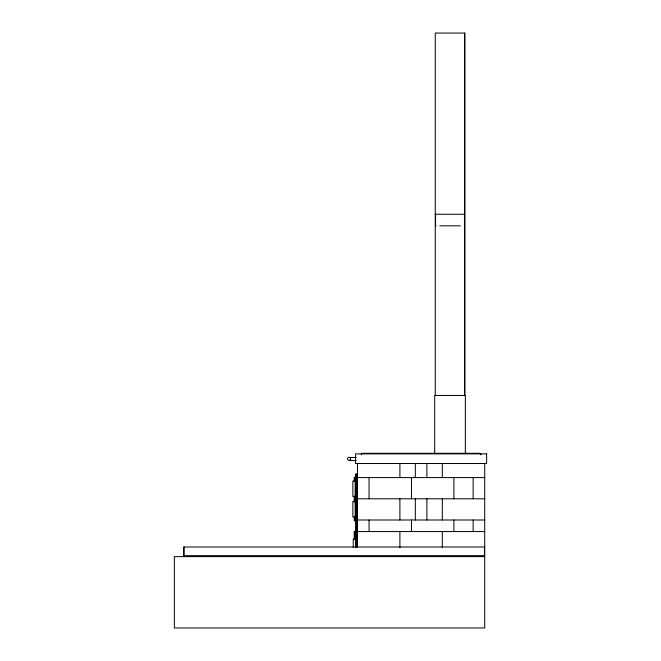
<?xml version="1.0" encoding="UTF-8"?>
<svg xmlns="http://www.w3.org/2000/svg" width="661" height="661" viewBox="0 0 661 661"><rect width="100%" height="100%" fill="white"/><g stroke="black" fill="none" stroke-linecap="round" stroke-linejoin="round"><path stroke-width="0.99" d="M435.268 214.255L464.766 214.255M436.128 225.822L435.558 225.822L435.558 214.255M439.796 225.822L460.246 225.822M362.311 453.297L479.903 453.297M356.213 457.486L350.553 457.486L350.553 458.577L350.553 460.568L356.213 460.568M357.485 474.02L355.56 474.02L355.56 547.308M355.56 477.391L354.213 477.391L354.213 481.522M357.485 477.589L484.72 477.589M355.172 481.059L352.858 481.059L352.858 496.477L355.172 496.477M357.485 498.791L484.72 498.791M355.172 501.492L352.858 501.492L352.858 516.91L355.172 516.91M357.485 520L484.72 520M355.56 520.769L354.213 520.769L354.213 516.638M355.56 531.37L354.213 531.37L354.213 539.55M357.485 531.56L484.72 531.56M355.56 539.079L353.247 539.079L353.247 547.308M484.72 546.986L183.733 546.986L183.733 556.62M183.733 555.661L484.463 555.661M484.72 556.62L174.355 556.62L174.355 627.95L484.72 627.95L484.72 463.452M484.463 546.986L484.463 556.62M480.861 453.876L480.861 454.842M473.152 477.589L473.152 498.791M473.152 520L473.152 531.56M465.344 453.297L465.344 395.468L434.69 395.468L434.69 453.297M464.766 395.468L464.766 33.05L435.268 33.05L435.268 395.468M464.691 33.05L464.691 395.468M464.476 214.255L464.476 225.822M453.876 477.589L453.876 498.791M453.876 520L453.876 531.56M442.308 463.452L442.308 477.589M442.308 498.791L442.308 520M442.308 531.56L442.308 547.721M426.89 463.452L426.89 477.589M426.89 498.791L426.89 520M415.323 463.452L415.323 477.589M415.323 498.791L415.323 520M411.464 477.589L411.464 498.791M411.464 520L411.464 531.56M399.897 463.452L399.897 477.589M399.897 498.791L399.897 520M399.897 531.56L399.897 547.721M369.053 477.589L369.053 498.791M369.053 520L369.053 531.56M361.344 453.876L361.344 454.842M357.485 463.452L357.485 547.721M356.527 474.02L356.527 547.308M355.172 477.391L355.172 520.769M355.172 531.37L355.172 539.55M354.213 495.981L354.213 502.178M183.989 546.986L183.989 556.62M486.645 453.876L355.56 453.876L355.56 463.518L486.645 463.518L486.645 453.876M349.223 460.304L348.818 460.304A1.545 1.545 0 0 1 347.719 457.949A1.545 1.545 0 0 1 350.322 457.949A1.545 1.545 0 0 1 349.223 460.304"/></g></svg>
